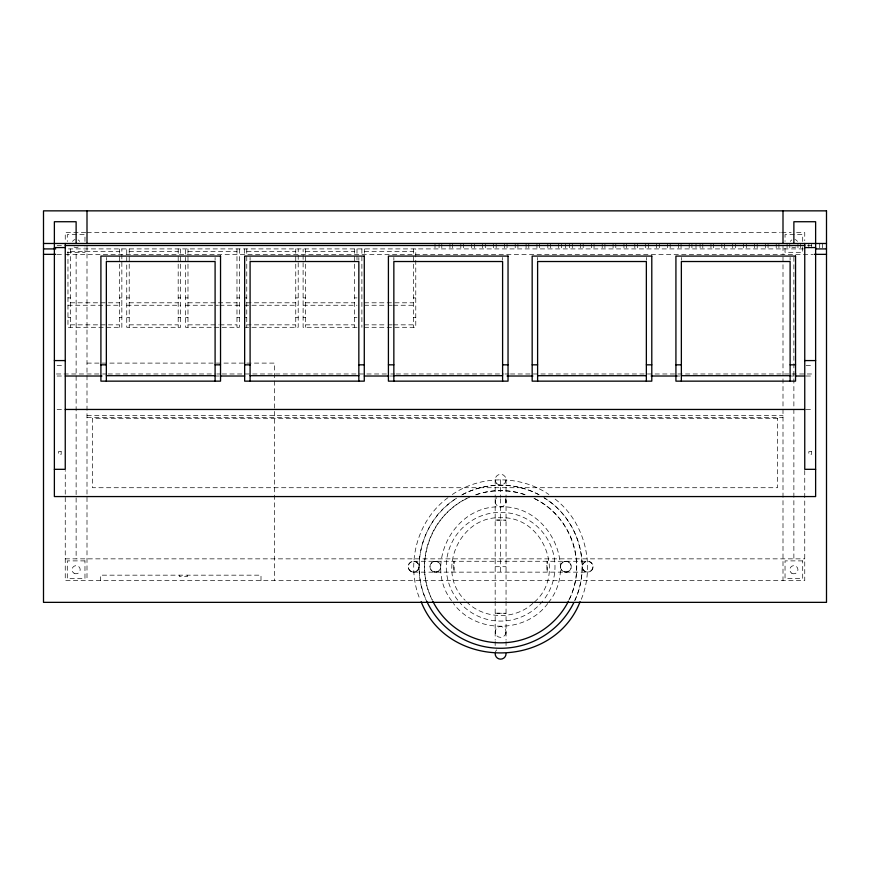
<?xml version="1.0" encoding="UTF-8"?>
<svg xmlns="http://www.w3.org/2000/svg" width="870" height="870" viewBox="0 0 870 870"><rect width="100%" height="100%" fill="white"/><g stroke="black" fill="none" stroke-linecap="round" stroke-linejoin="round"><path stroke-width="0.65" stroke-dasharray="4.35 3.26" d="M495.356 500.076L495.356 502.893M505.861 502.893L505.861 500.076M505.861 633.371A5.438 5.438 0 0 0 499.206 626.704A5.438 5.438 0 0 0 496.77 635.807A5.438 5.438 0 0 0 505.861 633.371L505.861 630.554M581.28 599.299C595.874 564.141 584.129 520.184 553.266 497.683M574.907 600.137C591.828 564.684 578.017 518.226 544.294 498.01M568.871 600.006C588.066 563.608 570.405 514.181 532.744 497.792M548.415 602.551C578.659 566.076 547.904 504.709 500.609 506.895C454.412 504.785 423.255 563.825 451.476 600.572M534.604 601.909C566.5 574.08 542.891 515.649 500.609 517.77C459.447 515.703 435.163 571.797 465.091 600.224M547.741 603.541C525.578 633.762 475.651 633.762 453.477 603.541M532.864 603.378C514.746 620.201 484.057 619.331 466.614 601.909M447.963 497.683C417.089 520.184 405.355 564.141 419.949 599.299M452.324 494.519C480.588 474.987 520.641 474.987 548.894 494.519M469.648 497.172C431.324 513.224 412.891 563.14 432.357 600.006M462.296 494.649C485.873 482.121 515.344 482.121 538.921 494.649M475.89 494.899C491.68 489.244 509.548 489.244 525.339 494.899M433.978 561.454L433.956 561.454A5.438 5.438 0 0 1 440.611 568.121A5.438 5.438 0 0 1 431.52 570.557A5.438 5.438 0 0 1 433.956 561.454L436.794 561.454A5.448 5.427 -90 0 1 439.187 570.568A5.448 5.427 -90 0 1 430.128 568.11A5.448 5.427 -90 0 1 436.773 561.444L436.794 561.454M436.794 571.96L433.978 571.96M564.456 561.454L564.434 561.454A5.438 5.438 0 0 1 571.111 568.121A5.438 5.438 0 0 1 562.02 570.557A5.438 5.438 0 0 1 564.456 561.454L567.273 561.454A5.448 5.427 -90 0 1 569.687 570.568A5.448 5.427 -90 0 1 560.628 568.11A5.448 5.427 -90 0 1 567.273 561.444M567.273 571.96L564.456 571.96M85.717 232.605L65.25 232.605L65.25 240.762M87 232.605L780.281 232.605M781.641 232.605L791.156 232.605M796.594 232.605L804.75 232.605L804.75 240.762M57.094 245.514L63.891 245.514M807.469 245.514L812.906 245.514M803.391 248.918L67.969 248.918L67.969 327.294L121.854 327.294L121.854 248.918M70.416 251.365L119.407 251.365M129.206 251.365L178.187 251.365M187.985 251.365L236.977 251.365M246.765 251.365L295.756 251.365M305.555 251.365L354.536 251.365M364.334 251.365L413.326 251.365M67.294 252.311L84.966 252.311L84.966 246.873M57.094 254.355L63.891 254.355M65.25 254.355L812.906 254.355M67.969 297.899L70.416 297.899M119.407 297.899L121.854 297.899M126.748 297.899L129.206 297.899M178.187 297.899L180.634 297.899M185.538 297.899L187.985 297.899M236.977 297.899L239.424 297.899M244.318 297.899L246.765 297.899M295.756 297.899L298.203 297.899M303.108 297.899L305.555 297.899M354.536 297.899L356.994 297.899M413.326 297.899L415.773 297.899M70.416 302.803L119.407 302.803M129.206 302.803L178.187 302.803M187.985 302.803L236.977 302.803M246.765 302.803L295.756 302.803M305.555 302.803L354.536 302.803M364.334 302.803L413.326 302.803M67.969 305.25L121.854 305.25M126.748 305.25L180.634 305.25M185.538 305.25L218.435 305.25M219.762 305.25L239.424 305.25M244.318 305.25L298.203 305.25M303.108 305.25L356.994 305.25M364.334 305.25L386.846 305.25M388.172 305.25L392.142 305.25M393.468 305.25L415.773 305.25M67.969 317.496L70.416 317.496M119.407 317.496L121.854 317.496M126.748 317.496L129.206 317.496M178.187 317.496L180.634 317.496M185.538 317.496L187.985 317.496M236.977 317.496L239.424 317.496M244.318 317.496L246.765 317.496M295.756 317.496L298.203 317.496M303.108 317.496L305.555 317.496M354.536 317.496L356.994 317.496M413.326 317.496L415.773 317.496M70.416 324.847L119.407 324.847M129.206 324.847L178.187 324.847M187.985 324.847L218.435 324.847M219.762 324.847L236.977 324.847M246.765 324.847L295.756 324.847M305.555 324.847L354.536 324.847M364.334 324.847L386.846 324.847M388.172 324.847L392.142 324.847M393.468 324.847L413.326 324.847M244.318 327.294L298.203 327.294L298.203 248.918M356.994 327.294L303.108 327.294L303.108 248.918M364.334 327.294L415.773 327.294L415.773 248.918M87 363.105L274.594 363.105L274.594 580.605M57.094 365.617L63.891 365.617M806.109 365.617L812.906 365.617M56.419 373.98L101.279 373.98M102.638 373.98L106.716 373.98M108.076 373.98L215.466 373.98M216.826 373.98L220.904 373.98M222.263 373.98L389.466 373.98M390.826 373.98L394.904 373.98M396.263 373.98L503.654 373.98M505.013 373.98L509.091 373.98M510.451 373.98L813.58 373.98M57.094 376.014L63.891 376.014M216.141 376.014L218.859 376.014M390.141 376.014L392.859 376.014M676.969 376.014L679.688 376.014M791.156 376.014L793.875 376.014M806.109 376.014L812.906 376.014M57.094 409.455L63.891 409.455M806.109 409.455L812.906 409.455M87 415.436L783 415.36M87 417.48L783 417.48M65.25 558.855L804.75 558.855M413.609 561.27L587.609 561.27M495.171 566.707L506.046 566.707M413.609 572.145L587.609 572.145M427.257 602.486C409.085 566.653 422.331 518.694 456.935 498.01A81.562 81.562 0 0 0 426.496 600.746M495.356 633.371L495.356 630.554M822.422 243.48L822.422 248.918M819.703 243.48L819.703 248.918M811.547 243.48L811.547 248.918M808.828 243.48L808.828 248.918M804.75 470.496L804.75 580.605L65.25 580.605L65.25 470.496M802.705 241.436L802.705 234.639L785.044 234.639L785.034 241.436M802.705 246.873L802.705 252.311L785.034 252.311L785.034 246.873M800.672 243.48L800.672 248.918M797.953 243.48L797.953 248.918M793.875 257.074L793.875 558.855M790.112 257.444L790.112 260.163M789.797 243.48L789.797 248.918M787.078 243.48L787.078 248.918M783 246.199L783 254.355M783 257.074L783 580.605M778.922 243.48L778.922 248.918M776.203 243.48L776.203 248.918M768.047 243.48L768.047 248.918M765.328 243.48L765.328 248.918M757.172 243.48L757.172 248.918M754.453 243.48L754.453 248.918M746.297 243.48L746.297 248.918M743.578 243.48L743.578 248.918M735.422 243.48L735.422 248.918M732.703 243.48L732.703 248.918M724.547 243.48L724.547 248.918M721.828 243.48L721.828 248.918M713.672 243.48L713.672 248.918M710.953 243.48L710.953 248.918M702.797 243.48L702.797 248.918M700.078 243.48L700.078 248.918M696 243.48L696 248.918M691.922 243.48L691.922 248.918M689.203 243.48L689.203 248.918M681.362 257.444L681.362 260.163M681.047 243.48L681.047 248.918M678.328 243.48L678.328 248.918M670.172 243.48L670.172 248.918M667.453 243.48L667.453 248.918M659.297 243.48L659.297 248.918M656.578 243.48L656.578 248.918M648.422 243.48L648.422 248.918M646.356 257.444L646.356 260.163M645.703 243.48L645.703 248.918M637.547 243.48L637.547 248.918M634.828 243.48L634.828 248.918M626.672 243.48L626.672 248.918M623.953 243.48L623.953 248.918M615.797 243.48L615.797 248.918M613.078 243.48L613.078 248.918M604.922 243.48L604.922 248.918M602.203 243.48L602.203 248.918M594.047 243.48L594.047 248.918M591.328 243.48L591.328 248.918M583.172 243.48L583.172 248.918M580.453 243.48L580.453 248.918M572.297 243.48L572.297 248.918M569.578 243.48L569.578 248.918M565.5 243.48L565.5 248.918M561.422 243.48L561.422 248.918M558.703 243.48L558.703 248.918M550.547 243.48L550.547 248.918M547.828 243.48L547.828 248.918M539.672 243.48L539.672 248.918M537.606 257.444L537.606 260.163M536.953 243.48L536.953 248.918M528.797 243.48L528.797 248.918M526.078 243.48L526.078 248.918M517.922 243.48L517.922 248.918M515.203 243.48L515.203 248.918M507.047 243.48L507.047 248.918M506.046 479.707L506.046 497.379M506.046 498.738L506.046 599.974M506.046 601.311L506.046 640.113M506.046 641.473L506.046 645.551M504.328 243.48L504.328 248.918M502.599 257.444L502.599 260.163M500.609 479.707L500.609 497.379M500.609 498.738L500.609 572.145M496.172 243.48L496.172 248.918M495.171 479.707L495.171 497.379M495.171 498.738L495.171 599.974M495.171 601.311L495.171 640.113M495.171 641.473L495.171 645.551M493.453 243.48L493.453 248.918M485.297 243.48L485.297 248.918M482.578 243.48L482.578 248.918M474.422 243.48L474.422 248.918M471.703 243.48L471.703 248.918M463.547 243.48L463.547 248.918M460.828 243.48L460.828 248.918M452.672 243.48L452.672 248.918M449.953 243.48L449.953 248.918M441.797 243.48L441.797 248.918M439.078 243.48L439.078 248.918M435 243.48L435 248.918M413.326 248.918L413.326 327.294M393.849 257.444L393.849 260.163M364.334 248.918L364.334 254.073M361.887 248.918L361.887 327.294M358.842 257.444L358.842 260.163M356.994 248.918L356.994 259.728M354.536 248.918L354.536 327.294M305.555 248.918L305.555 327.294M295.756 248.918L295.756 327.294M261 580.605L261 575.168L100.594 575.168L100.594 580.605M250.092 257.444L250.092 260.163M246.765 248.918L246.765 327.294M244.318 248.918L244.318 254.323M239.424 248.918L239.424 327.294L185.538 327.294L185.538 248.918M236.977 248.918L236.977 327.294M215.097 257.444L215.097 260.163M187.985 248.918L187.985 327.294M187.507 575.168L187.507 576.527L179.35 576.527L179.35 575.168M180.634 248.918L180.634 327.294L126.748 327.294L126.748 248.918M178.187 248.918L178.187 327.294M129.206 248.918L129.206 327.294M119.407 248.918L119.407 327.294M106.347 257.444L106.347 260.163M87 246.199L87 580.605M84.966 241.436L84.966 234.639L67.294 234.639L67.294 241.436M76.125 254.355L76.125 558.855M70.416 248.918L70.416 327.294M543.837 497.542A81.562 81.562 0 0 1 574.733 600.746M461.763 494.997A81.562 81.562 0 0 1 539.465 494.997M505.318 498.727A5.438 5.438 0 0 1 503.73 505.916A5.438 5.438 0 0 1 496.444 504.948A5.438 5.438 0 0 1 496.781 497.607M495.356 652.304A5.438 5.438 0 0 1 496.781 649.857M457.761 600.191A54.375 54.375 0 0 1 463.764 526.731A54.375 54.375 0 0 1 537.464 526.731A54.375 54.375 0 0 1 543.456 600.191M542.673 601.17A54.375 54.375 0 0 1 460.208 603.095M533.984 498.303A76.114 76.114 0 0 1 569.024 600.072M432.205 600.072A76.114 76.114 0 0 1 467.244 498.303M475.825 494.747A76.114 76.114 0 0 1 495.302 490.789L505.927 490.789A76.114 76.114 0 0 1 525.393 494.747M78.169 247.004A4.078 4.078 0 0 1 74.091 247.004M72.591 241.436A4.078 4.078 0 0 1 75.07 239.533M78.169 239.946A4.078 4.078 0 0 1 79.659 241.436M795.909 247.004A4.078 4.078 0 0 1 791.83 247.004M790.341 241.436A4.078 4.078 0 0 1 791.83 239.946M794.93 239.533A4.078 4.078 0 0 1 797.409 241.436M453.716 565.304L454.042 572.145L454.042 561.27L453.716 565.304M546.849 565.304L547.187 572.145L547.187 561.27L546.849 565.304M495.356 520.053L506.046 520.14L495.356 520.053M495.356 613.198L506.046 613.285L495.356 613.198M777.562 418.285L92.437 418.285L92.437 487.722L777.562 487.722L777.562 418.285M61.172 451.65L58.453 451.65L58.453 454.368L61.172 454.368L61.172 451.65M811.547 451.65L808.828 451.65L808.828 454.368L811.547 454.368L811.547 451.65M84.966 560.889L67.294 560.889L67.294 578.561L84.966 578.561L84.966 560.889M802.705 560.889L785.034 560.889L785.034 578.561L802.705 578.561L802.705 560.889M496.77 483.557A5.438 5.438 0 0 0 505.861 481.121A5.438 5.438 0 0 0 499.206 474.454A5.438 5.438 0 0 0 496.77 483.557M417.437 570.568A5.448 5.427 -90 0 0 415.023 561.444A5.448 5.427 -90 0 0 408.378 568.11A5.448 5.427 -90 0 0 417.437 570.568M409.77 570.557A5.438 5.438 0 0 0 418.861 568.121A5.438 5.438 0 0 0 412.206 561.454A5.438 5.438 0 0 0 409.77 570.557M591.437 570.568A5.448 5.427 -90 0 0 589.023 561.444A5.448 5.427 -90 0 0 582.378 568.11A5.448 5.427 -90 0 0 591.437 570.568M583.77 570.557A5.438 5.438 0 0 0 592.861 568.121A5.438 5.438 0 0 0 586.206 561.454A5.438 5.438 0 0 0 583.77 570.557M791.83 573.254A4.078 4.078 0 0 0 797.953 569.73A4.078 4.078 0 0 0 791.83 566.196A4.078 4.078 0 0 0 791.83 573.254M74.091 573.254A4.078 4.078 0 0 0 80.203 569.73A4.078 4.078 0 0 0 74.091 566.196A4.078 4.078 0 0 0 74.091 573.254"/><path stroke-width="1.3" d="M580.094 601.725C553.353 669.976 447.876 669.976 421.134 601.725M43.5 243.48L826.5 243.48M65.25 245.514L804.75 245.514M54.375 247.558L65.25 247.558M804.75 247.558L815.625 247.558M43.5 248.918L55.734 248.918M815.625 248.918L826.5 248.918M43.5 254.355L55.734 254.355M814.266 254.355L826.5 254.355M54.375 360.571L65.25 360.571M804.75 360.571L815.625 360.571M100.909 364.834L106.347 364.834M215.097 364.834L220.534 364.834M244.655 364.834L250.092 364.834M358.842 364.834L364.28 364.834M388.411 364.834L393.849 364.834M502.599 364.834L508.036 364.834M532.168 364.834L537.606 364.834M646.356 364.834L651.793 364.834M675.925 364.834L681.362 364.834M790.112 364.834L795.55 364.834M106.347 375.709L215.097 375.709M250.092 375.709L358.842 375.709M393.849 375.709L502.599 375.709M537.606 375.709L646.356 375.709M681.362 375.709L790.112 375.709M65.25 376.014L101.953 376.014M220.219 376.014L244.687 376.014M364.312 376.014L388.781 376.014M507.047 376.014L532.875 376.014M651.141 376.014L676.969 376.014M795.234 376.014L804.75 376.014M65.25 409.455L804.75 409.455M54.375 469.321L65.25 469.321L65.25 243.48M815.625 469.321L804.75 469.321L804.75 243.48M793.875 243.48L793.875 221.73L815.625 221.73L815.625 496.563L54.375 496.563L54.375 221.73L76.125 221.73L76.125 243.48M790.112 381.147L790.112 261.522L681.362 261.522L681.362 381.147M783 210.855L783 243.48M646.356 381.147L646.356 261.522L537.606 261.522L537.606 381.147M502.599 381.147L502.599 261.522L393.849 261.522L393.849 381.147M358.842 381.147L358.842 261.522L250.092 261.522L250.092 381.147M215.097 381.147L215.097 261.522L106.347 261.522L106.347 381.147M87 210.855L87 243.48M506.046 653.707A5.438 5.438 0 0 1 500.609 659.145A5.438 5.438 0 0 1 495.171 653.707M573.917 602.464A81.562 81.562 0 0 1 426.778 601.366M568.425 601.268A76.114 76.114 0 0 1 432.792 601.268M826.5 210.855L43.5 210.855L43.5 602.355L826.5 602.355L826.5 210.855M220.534 256.084L100.909 256.084L100.909 381.147L220.534 381.147L220.534 256.084M364.28 256.084L244.655 256.084L244.655 381.147L364.28 381.147L364.28 256.084M508.036 256.084L388.411 256.084L388.411 381.147L508.036 381.147L508.036 256.084M651.793 256.084L532.168 256.084L532.168 381.147L651.793 381.147L651.793 256.084M795.55 256.084L675.925 256.084L675.925 381.147L795.55 381.147L795.55 256.084"/></g></svg>
